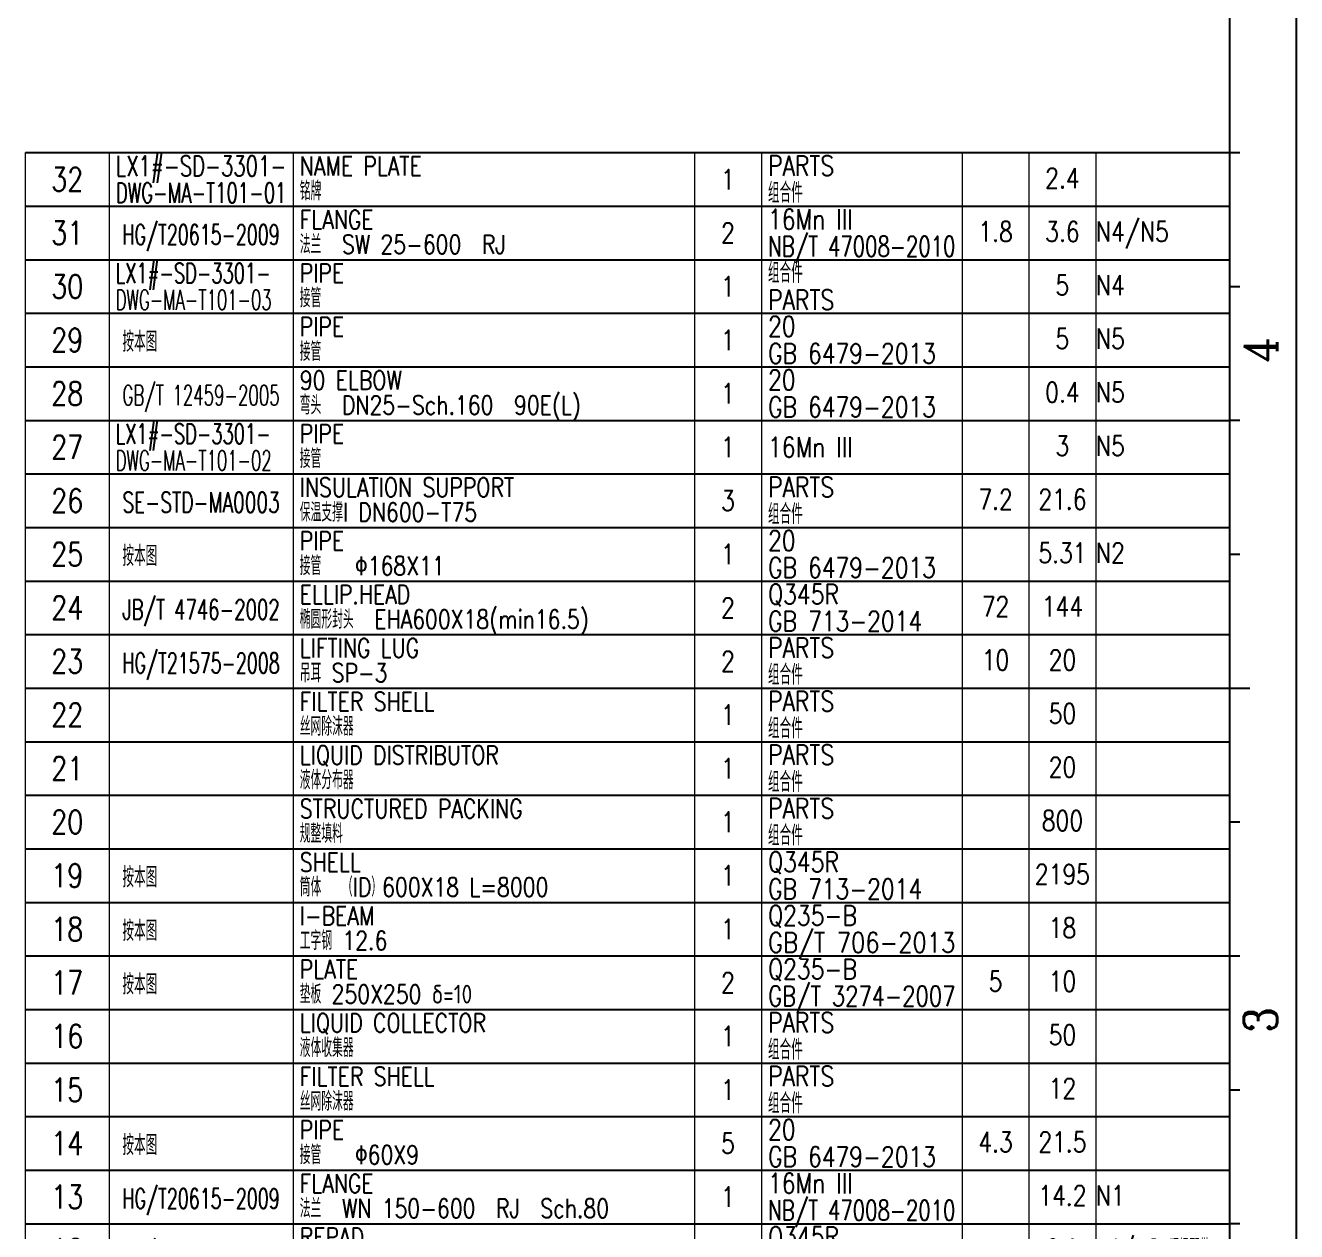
# Model space of a CAD drawing. Header units: millimetres. Extents: x 59416 to 141837, y 76647 to 89475.
# Drawn here: x 138987 to 141837, y 80304 to 83006 of the extents above; entities that cross this region are included whole.
import ezdxf
from ezdxf.enums import TextEntityAlignment as Align

# ---------------------------------------------------------------- set-up
doc = ezdxf.new("R2010")
doc.units = ezdxf.units.MM
for name, color, linetype in [('2细线层', 4, 'Continuous'), ('6文字层', 3, 'Continuous'), ('图框层', 7, 'Continuous')]:
    doc.layers.add(name, color=color, linetype=linetype)
doc.layers.add('文字', color=4, linetype='Continuous', lineweight=13)
doc.styles.add('ROMANC', font='romanc', dxfattribs={"width": 0.7, "height": 6})
doc.styles.add('TH_GBDIM', font='romans.shx', dxfattribs={"width": 0.8, "bigfont": 'gbcbig.shx'})

# ---------------------------------------------------------------- blocks, each defined once
blk = doc.blocks.new('PC_PAPER_BLOCK')
at = {"layer": '2细线层'}
for p, q in [((220, 0), (220, -1.5)), ((240, 0), (240, -1.5)), ((260, 0), (260, -1.5)), ((280, 0), (280, -1.5)), ((300, 0), (300, -3)), ((320, 0), (320, -1.5)), ((340, 0), (340, -1.5)), ((360, 0), (360, -1.5)), ((380, 0), (380, -1.5)), ((-25, -10), (816, -10))]:
    blk.add_line(p, q, dxfattribs=at)
at = {"layer": '图框层'}
blk.add_line((0, 0), (806, 0), dxfattribs=at)
at = {"layer": '2细线层', "style": 'ROMANC', "width": 0.9}
for s, p in [('3', (248.5, -7.11)), ('4', (348.58, -7.11))]:
    blk.add_text(s, height=5, dxfattribs=at).set_placement(p)
blk = doc.blocks.new('PC_MXB_BLOCK')
at = {"layer": '2细线层'}
blk.add_line((-180, 8), (0, 8), dxfattribs=at)
blk.add_line((-180, 8), (0, 8), dxfattribs=at)
at = {"layer": '文字'}
for p, q in [((-180, 8), (0, 8)), ((-167.5, 8), (-167.5, 0)), ((-140, 8), (-140, 0)), ((-80, 8), (-80, 0)), ((-70, 8), (-70, 0)), ((-40, 8), (-40, 0)), ((-30, 8), (-30, 0)), ((-20, 8), (-20, 0)), ((-180, 0), (0, 0)), ((-180, 0), (0, 0))]:
    blk.add_line(p, q, dxfattribs=at)
blk.add_lwpolyline([(-180, 0), (-180, 8)], dxfattribs=at)
at = {"layer": '6文字层', "style": 'TH_GBDIM'}
for tag, height, width, p, p2 in [('代号上', 3, 3.993092, (-166.5, 4.5), (-141, 4.5)), ('名称英文', 2.8, 7.251333, (-139, 4.6), (-81, 4.6)), ('序号', 3.5, 2.193548, (-179, 2.25), (-168.5, 2.25)), ('数量', 3, 1.918871, (-79, 2.5), (-71, 2.5)), ('材料', 3, 6.663167, (-69, 2.5), (-41, 2.5)), ('单重', 3, 2.379703, (-40, 2.7), (-30, 2.7)), ('总重', 3, 2.379703, (-30, 2.7), (-20, 2.7)), ('备注', 3, 4.759405, (-20, 2.7), (0, 2.7)), ('代号', 3, 5.727599, (-165.5, 2.25), (-142, 2.25)), ('名称中文', 2.8, 7.251333, (-139, 0.88), (-81, 0.88)), ('材料下', 3, 4.477366, (-69, 0.5), (-41, 0.5)), ('代号下', 3, 4.077601, (-166.5, 0.5), (-141, 0.5))]:
    blk.add_attdef(tag, text='', height=height, dxfattribs=dict(at, width=width)).set_placement(p, p2, align=Align.FIT)
at = {"layer": '6文字层', "style": 'TH_GBDIM', "width": 4.384761}
blk.add_attdef('材料上', text='', height=3, rotation=359.9009, dxfattribs=at).set_placement((-69, 4.55), (-41, 4.5), align=Align.FIT)

msp = doc.modelspace()

# ---------------------------------------------------------------- block references
at = {"layer": '图框层', "xscale": 15, "yscale": 15, "zscale": 15, "rotation": 90}
msp.add_blockref('PC_PAPER_BLOCK', (141687.1, 77021.7), dxfattribs=at)
at = {"layer": '图框层'}
ref = msp.add_blockref('PC_MXB_BLOCK', (141687.1, 82601.5, 0), dxfattribs=dict(at, xscale=15, yscale=15, zscale=15))
ref.add_attrib('材料下', '组合件', (140652.1, 82609, 0), dxfattribs={"layer": '6文字层', "height": 45, "style": 'TH_GBDIM', "width": 0.8})
ref.add_attrib('材料上', 'PARTS', (140652, 82669.7, 0), dxfattribs={"layer": '6文字层', "height": 45, "rotation": 359.9009, "style": 'TH_GBDIM', "width": 0.8})
ref.add_attrib('总重', '2.4', dxfattribs={"layer": '6文字层', "height": 45, "style": 'TH_GBDIM', "width": 0.8}).set_placement((141312.1, 82642, 0), align=Align.CENTER)
ref.add_attrib('数量', '1', dxfattribs={"layer": '6文字层', "height": 45, "style": 'TH_GBDIM', "width": 0.8}).set_placement((140562.1, 82639, 0), align=Align.CENTER)
ref.add_attrib('名称英文', 'NAME PLATE', (139602.1, 82670.5, 0), dxfattribs={"layer": '6文字层', "height": 42, "style": 'TH_GBDIM', "width": 0.8})
ref.add_attrib('名称中文', '铭牌', (139602.1, 82614.8, 0), dxfattribs={"layer": '6文字层', "height": 42, "style": 'TH_GBDIM', "width": 0.8})
ref.add_attrib('序号', '32', dxfattribs={"layer": '6文字层', "height": 52.5, "style": 'TH_GBDIM', "width": 0.8}).set_placement((139080.8, 82635.3, 0), align=Align.CENTER)
ref.add_attrib('代号上', 'LX1#-SD-3301-', dxfattribs={"layer": '6文字层', "height": 45, "style": 'TH_GBDIM', "width": 0.653846}).set_placement((139189.6, 82669, 0), (139572.1, 82669, 0), align=Align.FIT)
ref.add_attrib('代号下', 'DWG-MA-T101-01', dxfattribs={"layer": '6文字层', "height": 45, "style": 'TH_GBDIM', "width": 0.609215}).set_placement((139189.6, 82609, 0), (139572.1, 82609, 0), align=Align.FIT)
ref = msp.add_blockref('PC_MXB_BLOCK', (141687.1, 82481.5, 0), dxfattribs=dict(at, xscale=15.00000000001819, yscale=15.00000000001819, zscale=15.00000000001819))
ref.add_attrib('材料下', 'NB/T 47008-2010', dxfattribs={"layer": '6文字层', "height": 45, "style": 'TH_GBDIM', "width": 0.642623}).set_placement((140652.1, 82489, 0), (141072.1, 82489, 0), align=Align.FIT)
ref.add_attrib('材料上', '16Mn III', (140652, 82549.7, 0), dxfattribs={"layer": '6文字层', "height": 45, "rotation": 359.9009, "style": 'TH_GBDIM', "width": 0.8})
ref.add_attrib('备注', 'N4/N5', (141387.1, 82522, 0), dxfattribs={"layer": '6文字层', "height": 45, "style": 'TH_GBDIM', "width": 0.8})
ref.add_attrib('总重', '3.6', dxfattribs={"layer": '6文字层', "height": 45, "style": 'TH_GBDIM', "width": 0.8}).set_placement((141312.1, 82522, 0), align=Align.CENTER)
ref.add_attrib('数量', '2', dxfattribs={"layer": '6文字层', "height": 45, "style": 'TH_GBDIM', "width": 0.8}).set_placement((140562.1, 82519, 0), align=Align.CENTER)
ref.add_attrib('单重', '1.8', dxfattribs={"layer": '6文字层', "height": 45, "style": 'TH_GBDIM', "width": 0.8}).set_placement((141162.1, 82522, 0), align=Align.CENTER)
ref.add_attrib('名称英文', 'FLANGE', (139602.1, 82550.5, 0), dxfattribs={"layer": '6文字层', "height": 42, "style": 'TH_GBDIM', "width": 0.8})
ref.add_attrib('名称中文', '法兰  SW 25-600  RJ  ', (139602.1, 82494.8, 0), dxfattribs={"layer": '6文字层', "height": 42, "style": 'TH_GBDIM', "width": 0.8})
ref.add_attrib('代号', 'HG/T20615-2009', dxfattribs={"layer": '6文字层', "height": 45, "style": 'TH_GBDIM', "width": 0.581272}).set_placement((139204.6, 82515.3, 0), (139557.1, 82515.3, 0), align=Align.FIT)
ref.add_attrib('序号', '31', dxfattribs={"layer": '6文字层', "height": 52.5, "style": 'TH_GBDIM', "width": 0.8}).set_placement((139080.8, 82515.3, 0), align=Align.CENTER)
ref = msp.add_blockref('PC_MXB_BLOCK', (141687.1, 82361.5, 0), dxfattribs=dict(at, xscale=15.00000000001819, yscale=15.00000000001819, zscale=15.00000000001819))
ref.add_attrib('材料下', 'PARTS', (140652.1, 82369, 0), dxfattribs={"layer": '6文字层', "height": 45, "style": 'TH_GBDIM', "width": 0.8})
ref.add_attrib('材料上', '组合件', (140652, 82429.7, 0), dxfattribs={"layer": '6文字层', "height": 45, "rotation": 359.9009, "style": 'TH_GBDIM', "width": 0.8})
ref.add_attrib('备注', 'N4', (141387.1, 82402, 0), dxfattribs={"layer": '6文字层', "height": 45, "style": 'TH_GBDIM', "width": 0.8})
ref.add_attrib('总重', '5', dxfattribs={"layer": '6文字层', "height": 45, "style": 'TH_GBDIM', "width": 0.8}).set_placement((141312.1, 82402, 0), align=Align.CENTER)
ref.add_attrib('数量', '1', dxfattribs={"layer": '6文字层', "height": 45, "style": 'TH_GBDIM', "width": 0.8}).set_placement((140562.1, 82399, 0), align=Align.CENTER)
ref.add_attrib('名称英文', 'PIPE', (139602.1, 82430.5, 0), dxfattribs={"layer": '6文字层', "height": 42, "style": 'TH_GBDIM', "width": 0.8})
ref.add_attrib('名称中文', '接管', (139602.1, 82374.8, 0), dxfattribs={"layer": '6文字层', "height": 42, "style": 'TH_GBDIM', "width": 0.8})
ref.add_attrib('序号', '30', dxfattribs={"layer": '6文字层', "height": 52.5, "style": 'TH_GBDIM', "width": 0.8}).set_placement((139080.8, 82395.3, 0), align=Align.CENTER)
ref.add_attrib('代号上', 'LX1#-SD-3301-', (139189.6, 82429, 0), dxfattribs={"layer": '6文字层', "height": 45, "style": 'TH_GBDIM', "width": 0.65})
ref.add_attrib('代号下', 'DWG-MA-T101-03', (139189.6, 82369, 0), dxfattribs={"layer": '6文字层', "height": 45, "style": 'TH_GBDIM', "width": 0.6})
ref = msp.add_blockref('PC_MXB_BLOCK', (141687.1, 82241.5, 0), dxfattribs=dict(at, xscale=15.00000000001819, yscale=15.00000000001819, zscale=15.00000000001819))
ref.add_attrib('材料下', 'GB 6479-2013', (140652.1, 82249, 0), dxfattribs={"layer": '6文字层', "height": 45, "style": 'TH_GBDIM', "width": 0.8})
ref.add_attrib('材料上', '20', (140652, 82309.7, 0), dxfattribs={"layer": '6文字层', "height": 45, "rotation": 359.9009, "style": 'TH_GBDIM', "width": 0.8})
ref.add_attrib('备注', 'N5', (141387.1, 82282, 0), dxfattribs={"layer": '6文字层', "height": 45, "style": 'TH_GBDIM', "width": 0.8})
ref.add_attrib('总重', '5', dxfattribs={"layer": '6文字层', "height": 45, "style": 'TH_GBDIM', "width": 0.8}).set_placement((141312.1, 82282, 0), align=Align.CENTER)
ref.add_attrib('数量', '1', dxfattribs={"layer": '6文字层', "height": 45, "style": 'TH_GBDIM', "width": 0.8}).set_placement((140562.1, 82279, 0), align=Align.CENTER)
ref.add_attrib('名称英文', 'PIPE', (139602.1, 82310.5, 0), dxfattribs={"layer": '6文字层', "height": 42, "style": 'TH_GBDIM', "width": 0.8})
ref.add_attrib('名称中文', '接管', (139602.1, 82254.8, 0), dxfattribs={"layer": '6文字层', "height": 42, "style": 'TH_GBDIM', "width": 0.8})
ref.add_attrib('代号', '按本图', (139204.6, 82275.3, 0), dxfattribs={"layer": '6文字层', "height": 45, "style": 'TH_GBDIM', "width": 0.8})
ref.add_attrib('序号', '29', dxfattribs={"layer": '6文字层', "height": 52.5, "style": 'TH_GBDIM', "width": 0.8}).set_placement((139080.8, 82275.3, 0), align=Align.CENTER)
ref = msp.add_blockref('PC_MXB_BLOCK', (141687.1, 82121.5, 0), dxfattribs=dict(at, xscale=15.00000000001819, yscale=15.00000000001819, zscale=15.00000000001819))
ref.add_attrib('材料下', 'GB 6479-2013', (140652.1, 82129, 0), dxfattribs={"layer": '6文字层', "height": 45, "style": 'TH_GBDIM', "width": 0.8})
ref.add_attrib('材料上', '20', (140652, 82189.7, 0), dxfattribs={"layer": '6文字层', "height": 45, "rotation": 359.9009, "style": 'TH_GBDIM', "width": 0.8})
ref.add_attrib('备注', 'N5', (141387.1, 82162, 0), dxfattribs={"layer": '6文字层', "height": 45, "style": 'TH_GBDIM', "width": 0.8})
ref.add_attrib('总重', '0.4', dxfattribs={"layer": '6文字层', "height": 45, "style": 'TH_GBDIM', "width": 0.8}).set_placement((141312.1, 82162, 0), align=Align.CENTER)
ref.add_attrib('数量', '1', dxfattribs={"layer": '6文字层', "height": 45, "style": 'TH_GBDIM', "width": 0.8}).set_placement((140562.1, 82159, 0), align=Align.CENTER)
ref.add_attrib('名称英文', '90 ELBOW', (139602.1, 82190.5, 0), dxfattribs={"layer": '6文字层', "height": 42, "style": 'TH_GBDIM', "width": 0.8})
ref.add_attrib('名称中文', '弯头  DN25-Sch.160  90E(L)', (139602.1, 82134.8, 0), dxfattribs={"layer": '6文字层', "height": 42, "style": 'TH_GBDIM', "width": 0.8})
ref.add_attrib('代号', 'GB/T 12459-2005', dxfattribs={"layer": '6文字层', "height": 45, "style": 'TH_GBDIM', "width": 0.541118}).set_placement((139204.6, 82155.3, 0), (139557.1, 82155.3, 0), align=Align.FIT)
ref.add_attrib('序号', '28', dxfattribs={"layer": '6文字层', "height": 52.5, "style": 'TH_GBDIM', "width": 0.8}).set_placement((139080.8, 82155.3, 0), align=Align.CENTER)
ref = msp.add_blockref('PC_MXB_BLOCK', (141687.1, 82001.5, 0), dxfattribs=dict(at, xscale=15.00000000001819, yscale=15.00000000001819, zscale=15.00000000001819))
ref.add_attrib('备注', 'N5', (141387.1, 82042, 0), dxfattribs={"layer": '6文字层', "height": 45, "style": 'TH_GBDIM', "width": 0.8})
ref.add_attrib('总重', '3', dxfattribs={"layer": '6文字层', "height": 45, "style": 'TH_GBDIM', "width": 0.8}).set_placement((141312.1, 82042, 0), align=Align.CENTER)
ref.add_attrib('数量', '1', dxfattribs={"layer": '6文字层', "height": 45, "style": 'TH_GBDIM', "width": 0.8}).set_placement((140562.1, 82039, 0), align=Align.CENTER)
ref.add_attrib('材料', '16Mn III', (140652.1, 82039, 0), dxfattribs={"layer": '6文字层', "height": 45, "style": 'TH_GBDIM', "width": 0.8})
ref.add_attrib('名称英文', 'PIPE', (139602.1, 82070.5, 0), dxfattribs={"layer": '6文字层', "height": 42, "style": 'TH_GBDIM', "width": 0.8})
ref.add_attrib('名称中文', '接管', (139602.1, 82014.8, 0), dxfattribs={"layer": '6文字层', "height": 42, "style": 'TH_GBDIM', "width": 0.8})
ref.add_attrib('序号', '27', dxfattribs={"layer": '6文字层', "height": 52.5, "style": 'TH_GBDIM', "width": 0.8}).set_placement((139080.8, 82035.3, 0), align=Align.CENTER)
ref.add_attrib('代号上', 'LX1#-SD-3301-', (139189.6, 82069, 0), dxfattribs={"layer": '6文字层', "height": 45, "style": 'TH_GBDIM', "width": 0.65})
ref.add_attrib('代号下', 'DWG-MA-T101-02', (139189.6, 82009, 0), dxfattribs={"layer": '6文字层', "height": 45, "style": 'TH_GBDIM', "width": 0.6})
ref = msp.add_blockref('PC_MXB_BLOCK', (141687.1, 81881.5, 0), dxfattribs=dict(at, xscale=15, yscale=15, zscale=15))
ref.add_attrib('材料下', '组合件', (140652.1, 81889, 0), dxfattribs={"layer": '6文字层', "height": 45, "style": 'TH_GBDIM', "width": 0.8})
ref.add_attrib('材料上', 'PARTS', (140652, 81949.7, 0), dxfattribs={"layer": '6文字层', "height": 45, "rotation": 359.9009, "style": 'TH_GBDIM', "width": 0.8})
ref.add_attrib('总重', '21.6', dxfattribs={"layer": '6文字层', "height": 45, "style": 'TH_GBDIM', "width": 0.8}).set_placement((141312.1, 81922, 0), align=Align.CENTER)
ref.add_attrib('数量', '3', dxfattribs={"layer": '6文字层', "height": 45, "style": 'TH_GBDIM', "width": 0.8}).set_placement((140562.1, 81919, 0), align=Align.CENTER)
ref.add_attrib('单重', '7.2', dxfattribs={"layer": '6文字层', "height": 45, "style": 'TH_GBDIM', "width": 0.8}).set_placement((141162.1, 81922, 0), align=Align.CENTER)
ref.add_attrib('名称英文', 'INSULATION SUPPORT', (139602.1, 81950.5, 0), dxfattribs={"layer": '6文字层', "height": 42, "style": 'TH_GBDIM', "width": 0.8})
ref.add_attrib('名称中文', '保温支撑I DN600-T75', (139602.1, 81894.8, 0), dxfattribs={"layer": '6文字层', "height": 42, "style": 'TH_GBDIM', "width": 0.8})
ref.add_attrib('代号', 'SE-STD-MA0003', dxfattribs={"layer": '6文字层', "height": 45, "style": 'TH_GBDIM', "width": 0.616105}).set_placement((139204.6, 81915.3, 0), (139557.1, 81915.3, 0), align=Align.FIT)
ref.add_attrib('序号', '26', dxfattribs={"layer": '6文字层', "height": 52.5, "style": 'TH_GBDIM', "width": 0.8}).set_placement((139080.8, 81915.3, 0), align=Align.CENTER)
ref = msp.add_blockref('PC_MXB_BLOCK', (141687.1, 81761.5, 0), dxfattribs=dict(at, xscale=15.00000000001819, yscale=15.00000000001819, zscale=15.00000000001819))
ref.add_attrib('材料下', 'GB 6479-2013', (140652.1, 81769, 0), dxfattribs={"layer": '6文字层', "height": 45, "style": 'TH_GBDIM', "width": 0.8})
ref.add_attrib('材料上', '20', (140652, 81829.7, 0), dxfattribs={"layer": '6文字层', "height": 45, "rotation": 359.9009, "style": 'TH_GBDIM', "width": 0.8})
ref.add_attrib('备注', 'N2', (141387.1, 81802, 0), dxfattribs={"layer": '6文字层', "height": 45, "style": 'TH_GBDIM', "width": 0.8})
ref.add_attrib('总重', '5.31', dxfattribs={"layer": '6文字层', "height": 45, "style": 'TH_GBDIM', "width": 0.8}).set_placement((141312.1, 81802, 0), align=Align.CENTER)
ref.add_attrib('数量', '1', dxfattribs={"layer": '6文字层', "height": 45, "style": 'TH_GBDIM', "width": 0.8}).set_placement((140562.1, 81799, 0), align=Align.CENTER)
ref.add_attrib('名称英文', 'PIPE', (139602.1, 81830.5, 0), dxfattribs={"layer": '6文字层', "height": 42, "style": 'TH_GBDIM', "width": 0.8})
ref.add_attrib('名称中文', '接管   Φ168X11', (139602.1, 81774.8, 0), dxfattribs={"layer": '6文字层', "height": 42, "style": 'TH_GBDIM', "width": 0.8})
ref.add_attrib('代号', '按本图', (139204.6, 81795.3, 0), dxfattribs={"layer": '6文字层', "height": 45, "style": 'TH_GBDIM', "width": 0.8})
ref.add_attrib('序号', '25', dxfattribs={"layer": '6文字层', "height": 52.5, "style": 'TH_GBDIM', "width": 0.8}).set_placement((139080.8, 81795.3, 0), align=Align.CENTER)
ref = msp.add_blockref('PC_MXB_BLOCK', (141687.1, 81641.5, 0), dxfattribs=dict(at, xscale=15.00000000001819, yscale=15.00000000001819, zscale=15.00000000001819))
ref.add_attrib('材料下', 'GB 713-2014', (140652.1, 81649, 0), dxfattribs={"layer": '6文字层', "height": 45, "style": 'TH_GBDIM', "width": 0.8})
ref.add_attrib('材料上', 'Q345R', (140652, 81709.7, 0), dxfattribs={"layer": '6文字层', "height": 45, "rotation": 359.9009, "style": 'TH_GBDIM', "width": 0.8})
ref.add_attrib('总重', '144', dxfattribs={"layer": '6文字层', "height": 45, "style": 'TH_GBDIM', "width": 0.8}).set_placement((141312.1, 81682, 0), align=Align.CENTER)
ref.add_attrib('数量', '2', dxfattribs={"layer": '6文字层', "height": 45, "style": 'TH_GBDIM', "width": 0.8}).set_placement((140562.1, 81679, 0), align=Align.CENTER)
ref.add_attrib('单重', '72', dxfattribs={"layer": '6文字层', "height": 45, "style": 'TH_GBDIM', "width": 0.8}).set_placement((141162.1, 81682, 0), align=Align.CENTER)
ref.add_attrib('名称英文', 'ELLIP.HEAD', (139602.1, 81710.5, 0), dxfattribs={"layer": '6文字层', "height": 42, "style": 'TH_GBDIM', "width": 0.8})
ref.add_attrib('名称中文', '椭圆形封头  EHA600X18(min16.5)', (139602.1, 81654.8, 0), dxfattribs={"layer": '6文字层', "height": 42, "style": 'TH_GBDIM', "width": 0.8})
ref.add_attrib('代号', 'JB/T 4746-2002', dxfattribs={"layer": '6文字层', "height": 45, "style": 'TH_GBDIM', "width": 0.589606}).set_placement((139204.6, 81675.3, 0), (139557.1, 81675.3, 0), align=Align.FIT)
ref.add_attrib('序号', '24', dxfattribs={"layer": '6文字层', "height": 52.5, "style": 'TH_GBDIM', "width": 0.8}).set_placement((139080.8, 81675.3, 0), align=Align.CENTER)
ref = msp.add_blockref('PC_MXB_BLOCK', (141687.1, 81521.5, 0), dxfattribs=dict(at, xscale=14.99999999999758, yscale=14.99999999999758, zscale=14.99999999999758))
ref.add_attrib('材料下', '组合件', (140652.1, 81529, 0), dxfattribs={"layer": '6文字层', "height": 45, "style": 'TH_GBDIM', "width": 0.8})
ref.add_attrib('材料上', 'PARTS', (140652, 81589.7, 0), dxfattribs={"layer": '6文字层', "height": 45, "rotation": 359.9009, "style": 'TH_GBDIM', "width": 0.8})
ref.add_attrib('总重', '20', dxfattribs={"layer": '6文字层', "height": 45, "style": 'TH_GBDIM', "width": 0.8}).set_placement((141312.1, 81562, 0), align=Align.CENTER)
ref.add_attrib('数量', '2', dxfattribs={"layer": '6文字层', "height": 45, "style": 'TH_GBDIM', "width": 0.8}).set_placement((140562.1, 81559, 0), align=Align.CENTER)
ref.add_attrib('单重', '10', dxfattribs={"layer": '6文字层', "height": 45, "style": 'TH_GBDIM', "width": 0.8}).set_placement((141162.1, 81562, 0), align=Align.CENTER)
ref.add_attrib('名称英文', 'LIFTING LUG', (139602.1, 81590.5, 0), dxfattribs={"layer": '6文字层', "height": 42, "style": 'TH_GBDIM', "width": 0.8})
ref.add_attrib('名称中文', '吊耳 SP-3', (139602.1, 81534.8, 0), dxfattribs={"layer": '6文字层', "height": 42, "style": 'TH_GBDIM', "width": 0.8})
ref.add_attrib('代号', 'HG/T21575-2008', dxfattribs={"layer": '6文字层', "height": 45, "style": 'TH_GBDIM', "width": 0.579225}).set_placement((139204.6, 81555.3, 0), (139557.1, 81555.3, 0), align=Align.FIT)
ref.add_attrib('序号', '23', dxfattribs={"layer": '6文字层', "height": 52.5, "style": 'TH_GBDIM', "width": 0.8}).set_placement((139080.8, 81555.3, 0), align=Align.CENTER)
ref = msp.add_blockref('PC_MXB_BLOCK', (141687.1, 81401.5, 0), dxfattribs=dict(at, xscale=15, yscale=15, zscale=15))
ref.add_attrib('材料下', '组合件', (140652.1, 81409, 0), dxfattribs={"layer": '6文字层', "height": 45, "style": 'TH_GBDIM', "width": 0.8})
ref.add_attrib('材料上', 'PARTS', (140652, 81469.7, 0), dxfattribs={"layer": '6文字层', "height": 45, "rotation": 359.9009, "style": 'TH_GBDIM', "width": 0.8})
ref.add_attrib('总重', '50', dxfattribs={"layer": '6文字层', "height": 45, "style": 'TH_GBDIM', "width": 0.8}).set_placement((141312.1, 81442, 0), align=Align.CENTER)
ref.add_attrib('数量', '1', dxfattribs={"layer": '6文字层', "height": 45, "style": 'TH_GBDIM', "width": 0.8}).set_placement((140562.1, 81439, 0), align=Align.CENTER)
ref.add_attrib('名称英文', 'FILTER SHELL', (139602.1, 81470.5, 0), dxfattribs={"layer": '6文字层', "height": 42, "style": 'TH_GBDIM', "width": 0.8})
ref.add_attrib('名称中文', '丝网除沫器', (139602.1, 81414.8, 0), dxfattribs={"layer": '6文字层', "height": 42, "style": 'TH_GBDIM', "width": 0.8})
ref.add_attrib('序号', '22', dxfattribs={"layer": '6文字层', "height": 52.5, "style": 'TH_GBDIM', "width": 0.8}).set_placement((139080.8, 81435.3, 0), align=Align.CENTER)
ref = msp.add_blockref('PC_MXB_BLOCK', (141687.1, 81281.5, 0), dxfattribs=dict(at, xscale=15, yscale=15, zscale=15))
ref.add_attrib('材料下', '组合件', (140652.1, 81289, 0), dxfattribs={"layer": '6文字层', "height": 45, "style": 'TH_GBDIM', "width": 0.8})
ref.add_attrib('材料上', 'PARTS', (140652, 81349.7, 0), dxfattribs={"layer": '6文字层', "height": 45, "rotation": 359.9009, "style": 'TH_GBDIM', "width": 0.8})
ref.add_attrib('总重', '20', dxfattribs={"layer": '6文字层', "height": 45, "style": 'TH_GBDIM', "width": 0.8}).set_placement((141312.1, 81322, 0), align=Align.CENTER)
ref.add_attrib('数量', '1', dxfattribs={"layer": '6文字层', "height": 45, "style": 'TH_GBDIM', "width": 0.8}).set_placement((140562.1, 81319, 0), align=Align.CENTER)
ref.add_attrib('名称英文', 'LIQUID DISTRIBUTOR', (139602.1, 81350.5, 0), dxfattribs={"layer": '6文字层', "height": 42, "style": 'TH_GBDIM', "width": 0.8})
ref.add_attrib('名称中文', '液体分布器', (139602.1, 81294.8, 0), dxfattribs={"layer": '6文字层', "height": 42, "style": 'TH_GBDIM', "width": 0.8})
ref.add_attrib('序号', '21', dxfattribs={"layer": '6文字层', "height": 52.5, "style": 'TH_GBDIM', "width": 0.8}).set_placement((139080.8, 81315.3, 0), align=Align.CENTER)
ref = msp.add_blockref('PC_MXB_BLOCK', (141687.1, 81161.5, 0), dxfattribs=dict(at, xscale=15, yscale=15, zscale=15))
ref.add_attrib('材料下', '组合件', (140652.1, 81169, 0), dxfattribs={"layer": '6文字层', "height": 45, "style": 'TH_GBDIM', "width": 0.8})
ref.add_attrib('材料上', 'PARTS', (140652, 81229.7, 0), dxfattribs={"layer": '6文字层', "height": 45, "rotation": 359.9009, "style": 'TH_GBDIM', "width": 0.8})
ref.add_attrib('总重', '800', dxfattribs={"layer": '6文字层', "height": 45, "style": 'TH_GBDIM', "width": 0.8}).set_placement((141312.1, 81202, 0), align=Align.CENTER)
ref.add_attrib('数量', '1', dxfattribs={"layer": '6文字层', "height": 45, "style": 'TH_GBDIM', "width": 0.8}).set_placement((140562.1, 81199, 0), align=Align.CENTER)
ref.add_attrib('名称英文', 'STRUCTURED PACKING', (139602.1, 81230.5, 0), dxfattribs={"layer": '6文字层', "height": 42, "style": 'TH_GBDIM', "width": 0.8})
ref.add_attrib('名称中文', '规整填料', (139602.1, 81174.8, 0), dxfattribs={"layer": '6文字层', "height": 42, "style": 'TH_GBDIM', "width": 0.8})
ref.add_attrib('序号', '20', dxfattribs={"layer": '6文字层', "height": 52.5, "style": 'TH_GBDIM', "width": 0.8}).set_placement((139080.8, 81195.3, 0), align=Align.CENTER)
ref = msp.add_blockref('PC_MXB_BLOCK', (141687.1, 81041.5, 0), dxfattribs=dict(at, xscale=15.00000000001819, yscale=15.00000000001819, zscale=15.00000000001819))
ref.add_attrib('材料下', 'GB 713-2014', (140652.1, 81049, 0), dxfattribs={"layer": '6文字层', "height": 45, "style": 'TH_GBDIM', "width": 0.8})
ref.add_attrib('材料上', 'Q345R', (140652, 81109.7, 0), dxfattribs={"layer": '6文字层', "height": 45, "rotation": 359.9009, "style": 'TH_GBDIM', "width": 0.8})
ref.add_attrib('总重', '2195', dxfattribs={"layer": '6文字层', "height": 45, "style": 'TH_GBDIM', "width": 0.8}).set_placement((141312.1, 81082, 0), align=Align.CENTER)
ref.add_attrib('数量', '1', dxfattribs={"layer": '6文字层', "height": 45, "style": 'TH_GBDIM', "width": 0.8}).set_placement((140562.1, 81079, 0), align=Align.CENTER)
ref.add_attrib('名称英文', 'SHELL', (139602.1, 81110.5, 0), dxfattribs={"layer": '6文字层', "height": 42, "style": 'TH_GBDIM', "width": 0.8})
ref.add_attrib('名称中文', '筒体  （ID）600X18 L=8000', (139602.1, 81054.8, 0), dxfattribs={"layer": '6文字层', "height": 42, "style": 'TH_GBDIM', "width": 0.8})
ref.add_attrib('代号', '按本图', (139204.6, 81075.3, 0), dxfattribs={"layer": '6文字层', "height": 45, "style": 'TH_GBDIM', "width": 0.8})
ref.add_attrib('序号', '19', dxfattribs={"layer": '6文字层', "height": 52.5, "style": 'TH_GBDIM', "width": 0.8}).set_placement((139080.8, 81075.3, 0), align=Align.CENTER)
ref = msp.add_blockref('PC_MXB_BLOCK', (141687.1, 80921.5, 0), dxfattribs=dict(at, xscale=15.00000000001819, yscale=15.00000000001819, zscale=15.00000000001819))
ref.add_attrib('材料下', 'GB/T 706-2013', dxfattribs={"layer": '6文字层', "height": 45, "style": 'TH_GBDIM', "width": 0.742424}).set_placement((140652.1, 80929, 0), (141072.1, 80929, 0), align=Align.FIT)
ref.add_attrib('材料上', 'Q235-B', (140652, 80989.7, 0), dxfattribs={"layer": '6文字层', "height": 45, "rotation": 359.9009, "style": 'TH_GBDIM', "width": 0.8})
ref.add_attrib('总重', '18', dxfattribs={"layer": '6文字层', "height": 45, "style": 'TH_GBDIM', "width": 0.8}).set_placement((141312.1, 80962, 0), align=Align.CENTER)
ref.add_attrib('数量', '1', dxfattribs={"layer": '6文字层', "height": 45, "style": 'TH_GBDIM', "width": 0.8}).set_placement((140562.1, 80959, 0), align=Align.CENTER)
ref.add_attrib('名称英文', 'I-BEAM', (139602.1, 80990.5, 0), dxfattribs={"layer": '6文字层', "height": 42, "style": 'TH_GBDIM', "width": 0.8})
ref.add_attrib('名称中文', '工字钢 12.6', (139602.1, 80934.8, 0), dxfattribs={"layer": '6文字层', "height": 42, "style": 'TH_GBDIM', "width": 0.8})
ref.add_attrib('代号', '按本图', (139204.6, 80955.3, 0), dxfattribs={"layer": '6文字层', "height": 45, "style": 'TH_GBDIM', "width": 0.8})
ref.add_attrib('序号', '18', dxfattribs={"layer": '6文字层', "height": 52.5, "style": 'TH_GBDIM', "width": 0.8}).set_placement((139080.8, 80955.3, 0), align=Align.CENTER)
ref = msp.add_blockref('PC_MXB_BLOCK', (141687.1, 80801.5, 0), dxfattribs=dict(at, xscale=15.00000000001819, yscale=15.00000000001819, zscale=15.00000000001819))
ref.add_attrib('材料下', 'GB/T 3274-2007', dxfattribs={"layer": '6文字层', "height": 45, "style": 'TH_GBDIM', "width": 0.690141}).set_placement((140652.1, 80809, 0), (141072.1, 80809, 0), align=Align.FIT)
ref.add_attrib('材料上', 'Q235-B', (140652, 80869.7, 0), dxfattribs={"layer": '6文字层', "height": 45, "rotation": 359.9009, "style": 'TH_GBDIM', "width": 0.8})
ref.add_attrib('总重', '10', dxfattribs={"layer": '6文字层', "height": 45, "style": 'TH_GBDIM', "width": 0.8}).set_placement((141312.1, 80842, 0), align=Align.CENTER)
ref.add_attrib('数量', '2', dxfattribs={"layer": '6文字层', "height": 45, "style": 'TH_GBDIM', "width": 0.8}).set_placement((140562.1, 80839, 0), align=Align.CENTER)
ref.add_attrib('单重', '5', dxfattribs={"layer": '6文字层', "height": 45, "style": 'TH_GBDIM', "width": 0.8}).set_placement((141162.1, 80842, 0), align=Align.CENTER)
ref.add_attrib('名称英文', 'PLATE', (139602.1, 80870.5, 0), dxfattribs={"layer": '6文字层', "height": 42, "style": 'TH_GBDIM', "width": 0.8})
ref.add_attrib('名称中文', '垫板 250X250 δ=10 ', (139602.1, 80814.8, 0), dxfattribs={"layer": '6文字层', "height": 42, "style": 'TH_GBDIM', "width": 0.8})
ref.add_attrib('代号', '按本图', (139204.6, 80835.3, 0), dxfattribs={"layer": '6文字层', "height": 45, "style": 'TH_GBDIM', "width": 0.8})
ref.add_attrib('序号', '17', dxfattribs={"layer": '6文字层', "height": 52.5, "style": 'TH_GBDIM', "width": 0.8}).set_placement((139080.8, 80835.3, 0), align=Align.CENTER)
ref = msp.add_blockref('PC_MXB_BLOCK', (141687.1, 80681.5, 0), dxfattribs=dict(at, xscale=15, yscale=15, zscale=15))
ref.add_attrib('材料下', '组合件', (140652.1, 80689, 0), dxfattribs={"layer": '6文字层', "height": 45, "style": 'TH_GBDIM', "width": 0.8})
ref.add_attrib('材料上', 'PARTS', (140652, 80749.7, 0), dxfattribs={"layer": '6文字层', "height": 45, "rotation": 359.9009, "style": 'TH_GBDIM', "width": 0.8})
ref.add_attrib('总重', '50', dxfattribs={"layer": '6文字层', "height": 45, "style": 'TH_GBDIM', "width": 0.8}).set_placement((141312.1, 80722, 0), align=Align.CENTER)
ref.add_attrib('数量', '1', dxfattribs={"layer": '6文字层', "height": 45, "style": 'TH_GBDIM', "width": 0.8}).set_placement((140562.1, 80719, 0), align=Align.CENTER)
ref.add_attrib('名称英文', 'LIQUID COLLECTOR', (139602.1, 80750.5, 0), dxfattribs={"layer": '6文字层', "height": 42, "style": 'TH_GBDIM', "width": 0.8})
ref.add_attrib('名称中文', '液体收集器', (139602.1, 80694.8, 0), dxfattribs={"layer": '6文字层', "height": 42, "style": 'TH_GBDIM', "width": 0.8})
ref.add_attrib('序号', '16', dxfattribs={"layer": '6文字层', "height": 52.5, "style": 'TH_GBDIM', "width": 0.8}).set_placement((139080.8, 80715.3, 0), align=Align.CENTER)
ref = msp.add_blockref('PC_MXB_BLOCK', (141687.1, 80561.5, 0), dxfattribs=dict(at, xscale=15, yscale=15, zscale=15))
ref.add_attrib('材料下', '组合件', (140652.1, 80569, 0), dxfattribs={"layer": '6文字层', "height": 45, "style": 'TH_GBDIM', "width": 0.8})
ref.add_attrib('材料上', 'PARTS', (140652, 80629.7, 0), dxfattribs={"layer": '6文字层', "height": 45, "rotation": 359.9009, "style": 'TH_GBDIM', "width": 0.8})
ref.add_attrib('总重', '12', dxfattribs={"layer": '6文字层', "height": 45, "style": 'TH_GBDIM', "width": 0.8}).set_placement((141312.1, 80602, 0), align=Align.CENTER)
ref.add_attrib('数量', '1', dxfattribs={"layer": '6文字层', "height": 45, "style": 'TH_GBDIM', "width": 0.8}).set_placement((140562.1, 80599, 0), align=Align.CENTER)
ref.add_attrib('名称英文', 'FILTER SHELL', (139602.1, 80630.5, 0), dxfattribs={"layer": '6文字层', "height": 42, "style": 'TH_GBDIM', "width": 0.8})
ref.add_attrib('名称中文', '丝网除沫器', (139602.1, 80574.8, 0), dxfattribs={"layer": '6文字层', "height": 42, "style": 'TH_GBDIM', "width": 0.8})
ref.add_attrib('序号', '15', dxfattribs={"layer": '6文字层', "height": 52.5, "style": 'TH_GBDIM', "width": 0.8}).set_placement((139080.8, 80595.3, 0), align=Align.CENTER)
ref = msp.add_blockref('PC_MXB_BLOCK', (141687.1, 80441.5, 0), dxfattribs=dict(at, xscale=15.00000000001819, yscale=15.00000000001819, zscale=15.00000000001819))
ref.add_attrib('材料下', 'GB 6479-2013', (140652.1, 80449, 0), dxfattribs={"layer": '6文字层', "height": 45, "style": 'TH_GBDIM', "width": 0.8})
ref.add_attrib('材料上', '20', (140652, 80509.7, 0), dxfattribs={"layer": '6文字层', "height": 45, "rotation": 359.9009, "style": 'TH_GBDIM', "width": 0.8})
ref.add_attrib('总重', '21.5', dxfattribs={"layer": '6文字层', "height": 45, "style": 'TH_GBDIM', "width": 0.8}).set_placement((141312.1, 80482, 0), align=Align.CENTER)
ref.add_attrib('数量', '5', dxfattribs={"layer": '6文字层', "height": 45, "style": 'TH_GBDIM', "width": 0.8}).set_placement((140562.1, 80479, 0), align=Align.CENTER)
ref.add_attrib('单重', '4.3', dxfattribs={"layer": '6文字层', "height": 45, "style": 'TH_GBDIM', "width": 0.8}).set_placement((141162.1, 80482, 0), align=Align.CENTER)
ref.add_attrib('名称英文', 'PIPE', (139602.1, 80510.5, 0), dxfattribs={"layer": '6文字层', "height": 42, "style": 'TH_GBDIM', "width": 0.8})
ref.add_attrib('名称中文', '接管   Φ60X9', (139602.1, 80454.8, 0), dxfattribs={"layer": '6文字层', "height": 42, "style": 'TH_GBDIM', "width": 0.8})
ref.add_attrib('代号', '按本图', (139204.6, 80475.3, 0), dxfattribs={"layer": '6文字层', "height": 45, "style": 'TH_GBDIM', "width": 0.8})
ref.add_attrib('序号', '14', dxfattribs={"layer": '6文字层', "height": 52.5, "style": 'TH_GBDIM', "width": 0.8}).set_placement((139080.8, 80475.3, 0), align=Align.CENTER)
ref = msp.add_blockref('PC_MXB_BLOCK', (141687.1, 80321.5, 0), dxfattribs=dict(at, xscale=15.00000000001819, yscale=15.00000000001819, zscale=15.00000000001819))
ref.add_attrib('材料下', 'NB/T 47008-2010', dxfattribs={"layer": '6文字层', "height": 45, "style": 'TH_GBDIM', "width": 0.642623}).set_placement((140652.1, 80329, 0), (141072.1, 80329, 0), align=Align.FIT)
ref.add_attrib('材料上', '16Mn III', (140652, 80389.7, 0), dxfattribs={"layer": '6文字层', "height": 45, "rotation": 359.9009, "style": 'TH_GBDIM', "width": 0.8})
ref.add_attrib('备注', 'N1', (141387.1, 80362, 0), dxfattribs={"layer": '6文字层', "height": 45, "style": 'TH_GBDIM', "width": 0.8})
ref.add_attrib('总重', '14.2', dxfattribs={"layer": '6文字层', "height": 45, "style": 'TH_GBDIM', "width": 0.8}).set_placement((141312.1, 80362, 0), align=Align.CENTER)
ref.add_attrib('数量', '1', dxfattribs={"layer": '6文字层', "height": 45, "style": 'TH_GBDIM', "width": 0.8}).set_placement((140562.1, 80359, 0), align=Align.CENTER)
ref.add_attrib('名称英文', 'FLANGE', (139602.1, 80390.5, 0), dxfattribs={"layer": '6文字层', "height": 42, "style": 'TH_GBDIM', "width": 0.8})
ref.add_attrib('名称中文', '法兰  WN 150-600  RJ  Sch.80', (139602.1, 80334.8, 0), dxfattribs={"layer": '6文字层', "height": 42, "style": 'TH_GBDIM', "width": 0.8})
ref.add_attrib('代号', 'HG/T20615-2009', dxfattribs={"layer": '6文字层', "height": 45, "style": 'TH_GBDIM', "width": 0.581272}).set_placement((139204.6, 80355.3, 0), (139557.1, 80355.3, 0), align=Align.FIT)
ref.add_attrib('序号', '13', dxfattribs={"layer": '6文字层', "height": 52.5, "style": 'TH_GBDIM', "width": 0.8}).set_placement((139080.8, 80355.3, 0), align=Align.CENTER)
ref = msp.add_blockref('PC_MXB_BLOCK', (141687.1, 80201.5, 0), dxfattribs=dict(at, xscale=15.00000000000697, yscale=15.00000000000697, zscale=15.00000000000697))
ref.add_attrib('材料下', 'GB 713-2014', (140652.1, 80209, 0), dxfattribs={"layer": '6文字层', "height": 45, "style": 'TH_GBDIM', "width": 0.8})
ref.add_attrib('材料上', 'Q345R', (140652, 80269.7, 0), dxfattribs={"layer": '6文字层', "height": 45, "rotation": 359.9009, "style": 'TH_GBDIM', "width": 0.8})
ref.add_attrib('备注', 'N1/N2 现场配做', (141387.1, 80242, 0), dxfattribs={"layer": '6文字层', "height": 45, "style": 'TH_GBDIM', "width": 0.7})
ref.add_attrib('总重', '6.9', dxfattribs={"layer": '6文字层', "height": 45, "style": 'TH_GBDIM', "width": 0.8}).set_placement((141312.1, 80242, 0), align=Align.CENTER)
ref.add_attrib('数量', '1', dxfattribs={"layer": '6文字层', "height": 45, "style": 'TH_GBDIM', "width": 0.8}).set_placement((140562.1, 80239, 0), align=Align.CENTER)
ref.add_attrib('名称英文', 'REPAD', (139602.1, 80270.5, 0), dxfattribs={"layer": '6文字层', "height": 42, "style": 'TH_GBDIM', "width": 0.8})
ref.add_attrib('名称中文', '补强圈   d 300X18-D', (139602.1, 80214.8, 0), dxfattribs={"layer": '6文字层', "height": 42, "style": 'TH_GBDIM', "width": 0.8})
ref.add_attrib('代号', 'JB/T 4736-2002', dxfattribs={"layer": '6文字层', "height": 45, "style": 'TH_GBDIM', "width": 0.589606}).set_placement((139204.6, 80235.3, 0), (139557.1, 80235.3, 0), align=Align.FIT)
ref.add_attrib('序号', '12', dxfattribs={"layer": '6文字层', "height": 52.5, "style": 'TH_GBDIM', "width": 0.8}).set_placement((139080.8, 80235.3, 0), align=Align.CENTER)

doc.saveas('drawing.dxf')
